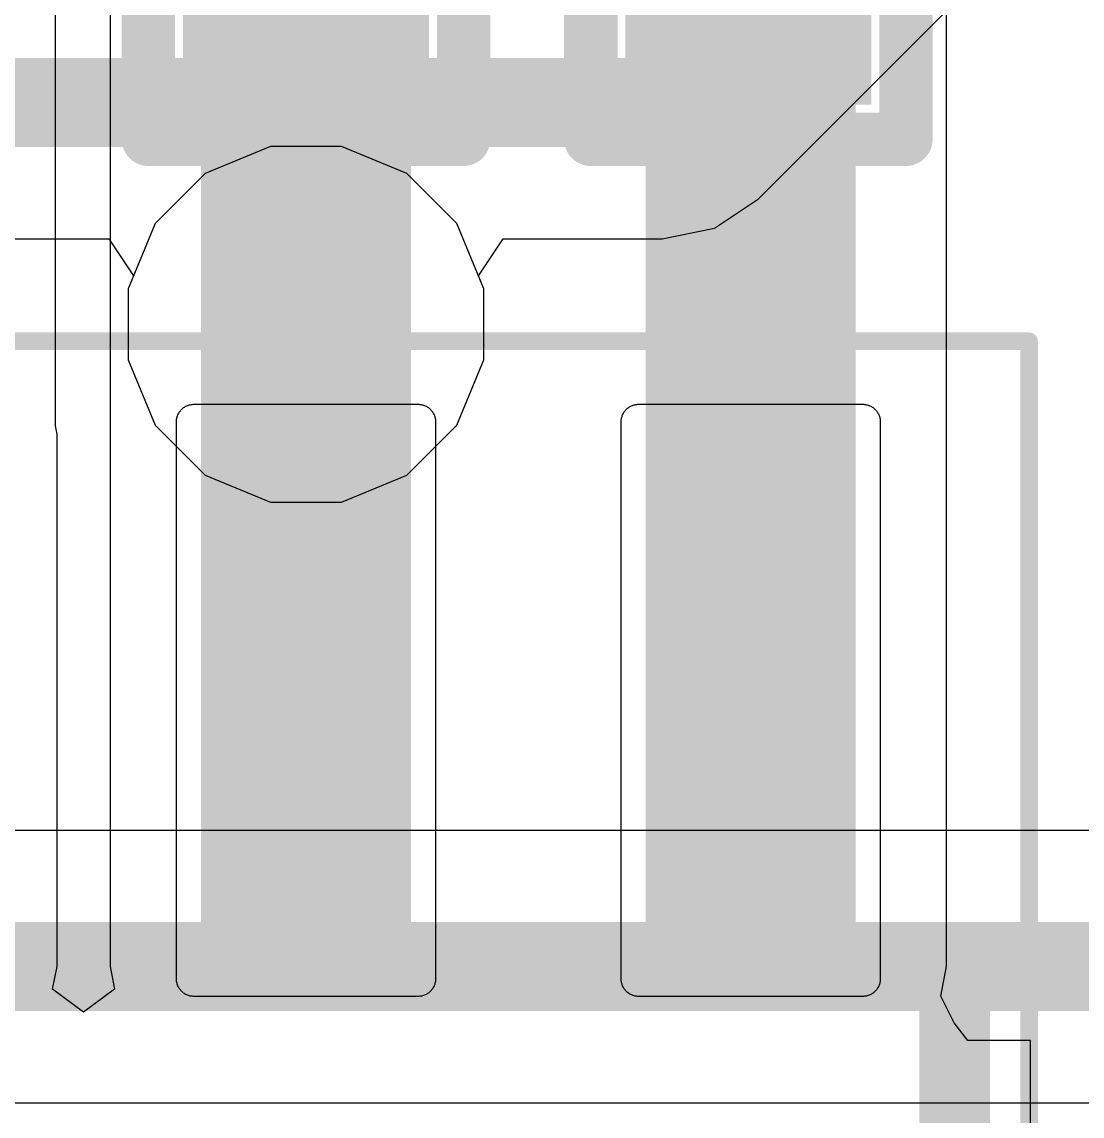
# Model space of a CAD drawing. Header units: inches. Extents: x -13 to 356, y -4 to 120.
# Drawn here: x 7.408 to 10.436, y 25.021 to 28.144 of the extents above; entities that cross this region are included whole.
import ezdxf

# ---------------------------------------------------------------- set-up
doc = ezdxf.new("R2010")
doc.units = ezdxf.units.IN
for name, color, linetype in [('Bottom Layer', 5, 'Continuous'), ('Drill Drawing', 1, 'Continuous'), ('GND', 16, 'Continuous'), ('Mechanical 13', 56, 'Continuous'), ('Mechanical 15', 56, 'Continuous'), ('POWER', 76, 'Continuous'), ('Top Layer', 1, 'Continuous'), ('Top Overlay', 2, 'Continuous'), ('Top Paste', 8, 'Continuous'), ('Top Solder', 216, 'Continuous'), ('Via Holes', 16, 'Continuous')]:
    doc.layers.add(name, color=color, linetype=linetype)

# ---------------------------------------------------------------- blocks, each defined once
blk = doc.blocks.new('IND_CLF7045T_3R3N_D_22')
at = {"layer": 'Mechanical 15'}
for points in [[(4.19999922, -3.70000022, 0.0499999, 0.0499999, 0), (4.19999922, 3.70000022, 0.0499999, 0.0499999, 0)], [(-4.19999922, -3.70000022, 0.0499999, 0.0499999, 0), (4.19999922, -3.70000022, 0.0499999, 0.0499999, 0)]]:
    blk.add_lwpolyline(points, format="xyseb", dxfattribs=at)
blk.add_lwpolyline([(4.18749988, -3.70000022, 0.02499868, 0.02499868, 1), (4.21249856, -3.70000022, 0.02499868, 0.02499868, 1)], format="xyseb", close=True, dxfattribs=at)
blk.add_lwpolyline([(4.18749988, -3.70000022, 0.02499868, 0.02499868, 1), (4.21249856, -3.70000022, 0.02499868, 0.02499868, 1)], format="xyseb", close=True, dxfattribs=at)
blk = doc.blocks.new('C_0402_L_27')
at = {"layer": 'Top Layer'}
for points in [[(-0.6499986999999999, 0.2499995), (-0.2499995, 0.2499995), (-0.2499995, -0.2499995), (-0.6499986999999999, -0.2499995)], [(0.24991822, 0.24991822), (0.64991742, 0.24991822), (0.64991742, -0.25008078), (0.24991822, -0.25008078)]]:
    blk.add_hatch(color=1, dxfattribs=at).paths.add_polyline_path(points)
at = {"layer": 'Top Paste'}
for points in [[(-0.6499986999999999, 0.2499995), (-0.2499995, 0.2499995), (-0.2499995, -0.2499995), (-0.6499986999999999, -0.2499995)], [(0.24991822, 0.24991822), (0.64991742, 0.24991822), (0.64991742, -0.25008078), (0.24991822, -0.25008078)]]:
    blk.add_hatch(color=8, dxfattribs=at).paths.add_polyline_path(points)
at = {"layer": 'Top Solder'}
for points in [[(-0.7515987, 0.3515995), (-0.1483995, 0.3515995), (-0.1483995, -0.3515995), (-0.7515987, -0.3515995)], [(0.14831822, 0.35151822), (0.75151742, 0.35151822), (0.75151742, -0.35168078), (0.14831822, -0.35168078)]]:
    blk.add_hatch(color=216, dxfattribs=at).paths.add_polyline_path(points)
at = {"layer": 'Mechanical 15'}
for points in [[(0, 0.1999996, 0.0254, 0.0254, 0), (0, -0.1999996, 0.0254, 0.0254, 0)], [(-0.1999996, 0, 0.0254, 0.0254, 0), (0.1999996, 0, 0.0254, 0.0254, 0)]]:
    blk.add_lwpolyline(points, format="xyseb", dxfattribs=at)
for points in [[(-0.00635, 0.1999996, 0.0127, 0.0127, 1), (0.00635, 0.1999996, 0.0127, 0.0127, 1)], [(0.127, 0, 0.0254, 0.0254, 1), (-0.127, 0, 0.0254, 0.0254, 1)], [(-0.2063496, 0, 0.0127, 0.0127, 1), (-0.1936496, 0, 0.0127, 0.0127, 1)], [(-0.13335, 0, 0.0127, 0.0127, 1), (-0.12065, 0, 0.0127, 0.0127, 1)], [(0.12065, 0, 0.0127, 0.0127, 1), (0.13335, 0, 0.0127, 0.0127, 1)], [(0.1936496, 0, 0.0127, 0.0127, 1), (0.2063496, 0, 0.0127, 0.0127, 1)], [(-0.00635, -0.1999996, 0.0127, 0.0127, 1), (0.00635, -0.1999996, 0.0127, 0.0127, 1)]]:
    blk.add_lwpolyline(points, format="xyseb", close=True, dxfattribs=at)
at = {"layer": 'Top Overlay'}
for points in [[(-0.84991956, 0.44991782, 0.1524, 0.1524, 0), (-0.254, 0.44991782, 0.1524, 0.1524, 0)], [(-0.84991956, 0.44991782, 0.1524, 0.1524, 0), (-0.84991956, -0.44991782, 0.1524, 0.1524, 0)], [(0.254, 0.44991782, 0.1524, 0.1524, 0), (0.84991956, 0.44991782, 0.1524, 0.1524, 0)], [(0.84991956, 0.44991782, 0.1524, 0.1524, 0), (0.84991956, -0.45008038, 0.1524, 0.1524, 0)], [(0, 0.1524, 0.1524, 0.1524, 0), (0, -0.1524, 0.1524, 0.1524, 0)], [(-0.84991956, -0.44991782, 0.1524, 0.1524, 0), (-0.254, -0.44991782, 0.1524, 0.1524, 0)], [(-0.84991956, -0.44991782, 0.1524, 0.1524, 0), (-0.8497569999999999, -0.45008038, 0.1524, 0.1524, 0)], [(0.254, -0.44991782, 0.1524, 0.1524, 0), (0.84991956, -0.44991782, 0.1524, 0.1524, 0)]]:
    blk.add_lwpolyline(points, format="xyseb", dxfattribs=at)
for points in [[(-0.8880195599999998, 0.44991782, 0.0762, 0.0762, 1), (-0.81181956, 0.44991782, 0.0762, 0.0762, 1)], [(-0.8880195599999998, 0.44991782, 0.0762, 0.0762, 1), (-0.81181956, 0.44991782, 0.0762, 0.0762, 1)], [(-0.2921, 0.44991782, 0.0762, 0.0762, 1), (-0.2159, 0.44991782, 0.0762, 0.0762, 1)], [(0.2159, 0.44991782, 0.0762, 0.0762, 1), (0.2921, 0.44991782, 0.0762, 0.0762, 1)], [(0.81181956, 0.44991782, 0.0762, 0.0762, 1), (0.8880195599999998, 0.44991782, 0.0762, 0.0762, 1)], [(0.81181956, 0.44991782, 0.0762, 0.0762, 1), (0.8880195599999998, 0.44991782, 0.0762, 0.0762, 1)], [(-0.0381, 0.1524, 0.0762, 0.0762, 1), (0.0381, 0.1524, 0.0762, 0.0762, 1)], [(-0.0381, -0.1524, 0.0762, 0.0762, 1), (0.0381, -0.1524, 0.0762, 0.0762, 1)], [(-0.8880195599999998, -0.44991782, 0.0762, 0.0762, 1), (-0.81181956, -0.44991782, 0.0762, 0.0762, 1)], [(-0.8880195599999998, -0.44991782, 0.0762, 0.0762, 1), (-0.81181956, -0.44991782, 0.0762, 0.0762, 1)], [(-0.8880195599999998, -0.44991782, 0.0762, 0.0762, 1), (-0.81181956, -0.44991782, 0.0762, 0.0762, 1)], [(-0.8878569999999999, -0.45008038, 0.0762, 0.0762, 1), (-0.8116569999999999, -0.45008038, 0.0762, 0.0762, 1)], [(-0.2921, -0.44991782, 0.0762, 0.0762, 1), (-0.2159, -0.44991782, 0.0762, 0.0762, 1)], [(0.2159, -0.44991782, 0.0762, 0.0762, 1), (0.2921, -0.44991782, 0.0762, 0.0762, 1)], [(0.81181956, -0.44991782, 0.0762, 0.0762, 1), (0.8880195599999998, -0.44991782, 0.0762, 0.0762, 1)], [(0.81181956, -0.45008038, 0.0762, 0.0762, 1), (0.8880195599999998, -0.45008038, 0.0762, 0.0762, 1)]]:
    blk.add_lwpolyline(points, format="xyseb", close=True, dxfattribs=at)
blk = doc.blocks.new('VREG_LM5017MR_NOPB_28')
at = {"layer": 'Top Layer'}
h = blk.add_hatch(color=1, dxfattribs=at)
edge = h.paths.add_edge_path()
edge.add_arc((-3.45999816, 2.18999816), 0.01500124, 90, 180)
edge.add_line((-3.4749994, 2.18999816), (-3.4749994, 1.62000184))
edge.add_arc((-3.45999816, 1.62000184), 0.01500124, 180, 270)
edge.add_line((-3.45999816, 1.6050006), (-1.9400012, 1.6050006))
edge.add_arc((-1.9400012, 1.62000184), 0.01500124, 270, 360)
edge.add_line((-1.92499996, 1.62000184), (-1.92499996, 2.18999816))
edge.add_arc((-1.9400012, 2.18999816), 0.01500124, 0, 90)
edge.add_line((-1.9400012, 2.2049994), (-3.45999816, 2.2049994))
h = blk.add_hatch(color=1, dxfattribs=at)
edge = h.paths.add_edge_path()
edge.add_arc((-3.45999816, 0.9199981599999999), 0.01500124, 90, 180)
edge.add_line((-3.4749994, 0.9199981599999999), (-3.4749994, 0.3500018399999999))
edge.add_arc((-3.45999816, 0.35000184), 0.01500124, 180, 270)
edge.add_line((-3.45999816, 0.3350005999999999), (-1.9400012, 0.3350005999999999))
edge.add_arc((-1.9400012, 0.35000184), 0.01500124, 270, 360)
edge.add_line((-1.92499996, 0.35000184), (-1.92499996, 0.91999816))
edge.add_arc((-1.9400012, 0.9199981599999999), 0.01500124, 0, 90)
edge.add_line((-1.9400012, 0.9349993999999999), (-3.45999816, 0.9349993999999999))
at = {"layer": 'Top Paste'}
h = blk.add_hatch(color=8, dxfattribs=at)
edge = h.paths.add_edge_path()
edge.add_arc((-3.45999816, 2.18999816), 0.01500124, 90, 180)
edge.add_line((-3.4749994, 2.18999816), (-3.4749994, 1.62000184))
edge.add_arc((-3.45999816, 1.62000184), 0.01500124, 180, 270)
edge.add_line((-3.45999816, 1.6050006), (-1.9400012, 1.6050006))
edge.add_arc((-1.9400012, 1.62000184), 0.01500124, 270, 360)
edge.add_line((-1.92499996, 1.62000184), (-1.92499996, 2.18999816))
edge.add_arc((-1.9400012, 2.18999816), 0.01500124, 0, 90)
edge.add_line((-1.9400012, 2.2049994), (-3.45999816, 2.2049994))
h = blk.add_hatch(color=8, dxfattribs=at)
edge = h.paths.add_edge_path()
edge.add_arc((-3.45999816, 0.9199981599999999), 0.01500124, 90, 180)
edge.add_line((-3.4749994, 0.9199981599999999), (-3.4749994, 0.3500018399999999))
edge.add_arc((-3.45999816, 0.35000184), 0.01500124, 180, 270)
edge.add_line((-3.45999816, 0.3350005999999999), (-1.9400012, 0.3350005999999999))
edge.add_arc((-1.9400012, 0.35000184), 0.01500124, 270, 360)
edge.add_line((-1.92499996, 0.35000184), (-1.92499996, 0.91999816))
edge.add_arc((-1.9400012, 0.9199981599999999), 0.01500124, 0, 90)
edge.add_line((-1.9400012, 0.9349993999999999), (-3.45999816, 0.9349993999999999))
at = {"layer": 'Mechanical 13'}
for points in [[(-1.95000118, -2.45000018, 0.127, 0.127, 0), (-1.95000118, 2.45000018, 0.127, 0.127, 0)], [(1.95000118, 2.45000018, 0.127, 0.127, 0), (-1.95000118, 2.45000018, 0.127, 0.127, 0)]]:
    blk.add_lwpolyline(points, format="xyseb", dxfattribs=at)
for points in [[(-1.98175118, 2.45000018, 0.0635, 0.0635, 1), (-1.91825118, 2.45000018, 0.0635, 0.0635, 1)], [(-1.98175118, 2.45000018, 0.0635, 0.0635, 1), (-1.91825118, 2.45000018, 0.0635, 0.0635, 1)], [(-3.76982736, 1.90757556, 0.1999996, 0.1999996, 1), (-3.96982696, 1.90757556, 0.1999996, 0.1999996, 1)], [(-4.01982686, 1.90757556, 0.0999998, 0.0999998, 1), (-3.91982706, 1.90757556, 0.0999998, 0.0999998, 1)], [(-3.819827259999999, 1.90757556, 0.0999998, 0.0999998, 1), (-3.719827459999999, 1.90757556, 0.0999998, 0.0999998, 1)]]:
    blk.add_lwpolyline(points, format="xyseb", close=True, dxfattribs=at)
at = {"layer": 'Mechanical 15'}
for points in [[(3.7249989, 2.69999968, 0.0499999, 0.0499999, 0), (-3.7249989, 2.69999968, 0.0499999, 0.0499999, 0)], [(-3.7249989, -2.69999968, 0.0499999, 0.0499999, 0), (-3.7249989, 2.69999968, 0.0499999, 0.0499999, 0)]]:
    blk.add_lwpolyline(points, format="xyseb", dxfattribs=at)
blk.add_lwpolyline([(-3.737498239999999, 2.69999968, 0.02499868, 0.02499868, 1), (-3.71249956, 2.69999968, 0.02499868, 0.02499868, 1)], format="xyseb", close=True, dxfattribs=at)
blk.add_lwpolyline([(-3.737498239999999, 2.69999968, 0.02499868, 0.02499868, 1), (-3.71249956, 2.69999968, 0.02499868, 0.02499868, 1)], format="xyseb", close=True, dxfattribs=at)
at = {"layer": 'Top Overlay'}
blk.add_lwpolyline([(1.95000118, 2.52499876, 0.127, 0.127, 0), (-1.95000118, 2.52499876, 0.127, 0.127, 0)], format="xyseb", dxfattribs=at)
for points in [[(-1.98175118, 2.52499876, 0.0635, 0.0635, 1), (-1.91825118, 2.52499876, 0.0635, 0.0635, 1)], [(-3.76982736, 1.90757556, 0.1999996, 0.1999996, 1), (-3.96982696, 1.90757556, 0.1999996, 0.1999996, 1)], [(-4.01982686, 1.90757556, 0.0999998, 0.0999998, 1), (-3.91982706, 1.90757556, 0.0999998, 0.0999998, 1)], [(-3.819827259999999, 1.90757556, 0.0999998, 0.0999998, 1), (-3.719827459999999, 1.90757556, 0.0999998, 0.0999998, 1)]]:
    blk.add_lwpolyline(points, format="xyseb", close=True, dxfattribs=at)
at = {"layer": 'Top Solder'}
for p, q in [((-3.53955096, 2.24769934), (-3.538301279999999, 2.25000058)), ((-3.538301279999999, 2.25000058), (-3.53693476, 2.2522307)), ((-3.53693476, 2.2522307), (-3.5354514, 2.2543897)), ((-3.5354514, 2.2543897), (-3.53385628, 2.25646488)), ((-3.53385628, 2.25646488), (-3.53215702, 2.25845624)), ((-3.53215702, 2.25845624), (-3.530356159999999, 2.26035616)), ((-3.530356159999999, 2.26035616), (-3.52845624, 2.26215702)), ((-3.52845624, 2.26215702), (-3.52646488, 2.26385628)), ((-3.52646488, 2.26385628), (-3.5243897, 2.2654514)), ((-3.5243897, 2.2654514), (-3.5222307, 2.26693476)), ((-3.5222307, 2.26693476), (-3.52000058, 2.26830128)), ((-3.52000058, 2.26830128), (-3.51769934, 2.26955096)), ((-3.51769934, 2.26955096), (-3.51533714, 2.27067618)), ((-3.51533714, 2.27067618), (-3.51291906, 2.27167948)), ((-3.51291906, 2.27167948), (-3.510450179999999, 2.27255324)), ((-3.510450179999999, 2.27255324), (-3.50794066, 2.27329746)), ((-3.50794066, 2.27329746), (-3.50539558, 2.27390706)), ((-3.50539558, 2.27390706), (-3.50282256, 2.27438458)), ((-3.50282256, 2.27438458), (-3.500226679999999, 2.27472494)), ((-3.500226679999999, 2.27472494), (-3.49761556, 2.27493068)), ((-3.49761556, 2.27493068), (-3.49499936, 2.27499926)), ((-3.49499936, 2.27499926), (-1.905, 2.27499926)), ((-1.905, 2.27499926), (-1.9023838, 2.27493068)), ((-1.9023838, 2.27493068), (-1.89977268, 2.27472494)), ((-1.89977268, 2.27472494), (-1.89717934, 2.27438458)), ((-1.89717934, 2.27438458), (-1.89460378, 2.27390706)), ((-1.89460378, 2.27390706), (-1.8920587, 2.27329746)), ((-1.8920587, 2.27329746), (-1.88954918, 2.27255324)), ((-1.88954918, 2.27255324), (-1.88708284, 2.27167948)), ((-1.88708284, 2.27167948), (-1.88466222, 2.27067618)), ((-1.88466222, 2.27067618), (-1.88230002, 2.26955096)), ((-1.88230002, 2.26955096), (-1.87999878, 2.26830128)), ((-1.87999878, 2.26830128), (-1.87776866, 2.26693476)), ((-1.87776866, 2.26693476), (-1.87560966, 2.2654514)), ((-1.87560966, 2.2654514), (-1.87353448, 2.26385628)), ((-1.87353448, 2.26385628), (-1.87154312, 2.26215702)), ((-1.87154312, 2.26215702), (-1.86964574, 2.26035616)), ((-1.86964574, 2.26035616), (-1.86784234, 2.25845624)), ((-1.86784234, 2.25845624), (-1.86614308, 2.25646488)), ((-1.86614308, 2.25646488), (-1.86454796, 2.2543897)), ((-1.86454796, 2.2543897), (-1.86306714, 2.2522307)), ((-1.86306714, 2.2522307), (-1.86169808, 2.25000058)), ((-1.86169808, 2.25000058), (-1.86045094, 2.24769934)), ((-3.54499926, 2.22499936), (-3.54493068, 2.22761556)), ((-3.54499926, 1.58500064), (-3.54499926, 2.22499936)), ((-3.54493068, 2.22761556), (-3.54472494, 2.23022668)), ((-3.54472494, 2.23022668), (-3.54438458, 2.23282256)), ((-3.54438458, 2.23282256), (-3.54390706, 2.23539558)), ((-3.54390706, 2.23539558), (-3.54329746, 2.23794066)), ((-3.54329746, 2.23794066), (-3.54255324, 2.24045018)), ((-3.54255324, 2.24045018), (-3.54167948, 2.24291906)), ((-3.54167948, 2.24291906), (-3.54067618, 2.24533714)), ((-3.54067618, 2.24533714), (-3.53955096, 2.24769934)), ((-1.86045094, 2.24769934), (-1.85932318, 2.24533714)), ((-1.85932318, 2.24533714), (-1.85831988, 2.24291906)), ((-1.85831988, 2.24291906), (-1.85744612, 2.24045018)), ((-1.85744612, 2.24045018), (-1.85670444, 2.23794066)), ((-1.85670444, 2.23794066), (-1.8560923, 2.23539558)), ((-1.8560923, 2.23539558), (-1.85561478, 2.23282256)), ((-1.85561478, 2.23282256), (-1.85527442, 2.23022668)), ((-1.85527442, 2.23022668), (-1.85506868, 2.22761556)), ((-1.85506868, 2.22761556), (-1.8550001, 2.22499936)), ((-1.8550001, 2.22499936), (-1.8550001, 1.58500064)), ((-3.54493068, 1.58238444), (-3.54499926, 1.58500064)), ((-3.54472494, 1.57977332), (-3.54493068, 1.58238444)), ((-3.54438458, 1.57717744), (-3.54472494, 1.57977332)), ((-3.54390706, 1.57460442), (-3.54438458, 1.57717744)), ((-3.54329746, 1.57205934), (-3.54390706, 1.57460442)), ((-3.54255324, 1.56954982), (-3.54329746, 1.57205934)), ((-3.54167948, 1.56708094), (-3.54255324, 1.56954982)), ((-3.54067618, 1.56466286), (-3.54167948, 1.56708094)), ((-3.53955096, 1.56230066), (-3.54067618, 1.56466286)), ((-3.538301279999999, 1.55999942), (-3.53955096, 1.56230066)), ((-1.86045094, 1.56230066), (-1.86169808, 1.55999942)), ((-1.85932318, 1.56466286), (-1.86045094, 1.56230066)), ((-1.85831988, 1.56708094), (-1.85932318, 1.56466286)), ((-1.85744612, 1.56954982), (-1.85831988, 1.56708094)), ((-1.85670444, 1.57205934), (-1.85744612, 1.56954982)), ((-1.8560923, 1.57460442), (-1.85670444, 1.57205934)), ((-1.85561478, 1.57717744), (-1.8560923, 1.57460442)), ((-1.85527442, 1.57977332), (-1.85561478, 1.57717744)), ((-1.85506868, 1.58238444), (-1.85527442, 1.57977332)), ((-1.8550001, 1.58500064), (-1.85506868, 1.58238444)), ((-3.53693476, 1.5577693), (-3.538301279999999, 1.55999942)), ((-3.5354514, 1.5556103), (-3.53693476, 1.5577693)), ((-3.53385628, 1.55353512), (-3.5354514, 1.5556103)), ((-3.53215702, 1.55154376), (-3.53385628, 1.55353512)), ((-3.530356159999999, 1.54964384), (-3.53215702, 1.55154376)), ((-3.52845624, 1.54784298), (-3.530356159999999, 1.54964384)), ((-3.52646488, 1.54614372), (-3.52845624, 1.54784298)), ((-3.5243897, 1.5445486), (-3.52646488, 1.54614372)), ((-3.5222307, 1.54306524), (-3.5243897, 1.5445486)), ((-3.52000058, 1.54169872), (-3.5222307, 1.54306524)), ((-3.51769934, 1.54044904), (-3.52000058, 1.54169872)), ((-3.51533714, 1.53932382), (-3.51769934, 1.54044904)), ((-3.51291906, 1.53832052), (-3.51533714, 1.53932382)), ((-3.510450179999999, 1.53744676), (-3.51291906, 1.53832052)), ((-3.50794066, 1.53670254), (-3.510450179999999, 1.53744676)), ((-3.50539558, 1.53609294), (-3.50794066, 1.53670254)), ((-3.50282256, 1.53561542), (-3.50539558, 1.53609294)), ((-3.500226679999999, 1.53527506), (-3.50282256, 1.53561542)), ((-3.49761556, 1.53506932), (-3.500226679999999, 1.53527506)), ((-3.49499936, 1.53500074), (-3.49761556, 1.53506932)), ((-1.905, 1.53500074), (-3.49499936, 1.53500074)), ((-1.9023838, 1.53506932), (-1.905, 1.53500074)), ((-1.89977268, 1.53527506), (-1.9023838, 1.53506932)), ((-1.89717934, 1.53561542), (-1.89977268, 1.53527506)), ((-1.89460378, 1.53609294), (-1.89717934, 1.53561542)), ((-1.8920587, 1.53670254), (-1.89460378, 1.53609294)), ((-1.88954918, 1.53744676), (-1.8920587, 1.53670254)), ((-1.88708284, 1.53832052), (-1.88954918, 1.53744676)), ((-1.88466222, 1.53932382), (-1.88708284, 1.53832052)), ((-1.88230002, 1.54044904), (-1.88466222, 1.53932382)), ((-1.87999878, 1.54169872), (-1.88230002, 1.54044904)), ((-1.87776866, 1.54306524), (-1.87999878, 1.54169872)), ((-1.87560966, 1.5445486), (-1.87776866, 1.54306524)), ((-1.87353448, 1.54614372), (-1.87560966, 1.5445486)), ((-1.87154312, 1.54784298), (-1.87353448, 1.54614372)), ((-1.86964574, 1.54964384), (-1.87154312, 1.54784298)), ((-1.86784234, 1.55154376), (-1.86964574, 1.54964384)), ((-1.86614308, 1.55353512), (-1.86784234, 1.55154376)), ((-1.86454796, 1.5556103), (-1.86614308, 1.55353512)), ((-1.86306714, 1.5577693), (-1.86454796, 1.5556103)), ((-1.86169808, 1.55999942), (-1.86306714, 1.5577693)), ((-3.52000058, 0.9983012800000001), (-3.51769934, 0.99955096)), ((-3.51769934, 0.99955096), (-3.51533714, 1.00067618)), ((-3.51533714, 1.00067618), (-3.51291906, 1.00167948)), ((-3.51291906, 1.00167948), (-3.510450179999999, 1.00255324)), ((-3.510450179999999, 1.00255324), (-3.50794066, 1.00329746)), ((-3.50794066, 1.00329746), (-3.50539558, 1.00390706)), ((-3.50539558, 1.00390706), (-3.50282256, 1.00438458)), ((-3.50282256, 1.00438458), (-3.500226679999999, 1.00472494)), ((-3.500226679999999, 1.00472494), (-3.49761556, 1.00493068)), ((-3.49761556, 1.00493068), (-3.49499936, 1.00499926)), ((-3.49499936, 1.00499926), (-1.905, 1.00499926)), ((-1.905, 1.00499926), (-1.9023838, 1.00493068)), ((-1.9023838, 1.00493068), (-1.89977268, 1.00472494)), ((-1.89977268, 1.00472494), (-1.89717934, 1.00438458)), ((-1.89717934, 1.00438458), (-1.89460378, 1.00390706)), ((-1.89460378, 1.00390706), (-1.8920587, 1.00329746)), ((-1.8920587, 1.00329746), (-1.88954918, 1.00255324)), ((-1.88954918, 1.00255324), (-1.88708284, 1.00167948)), ((-1.88708284, 1.00167948), (-1.88466222, 1.00067618)), ((-1.88466222, 1.00067618), (-1.88230002, 0.99955096)), ((-1.88230002, 0.99955096), (-1.87999878, 0.9983012800000001)), ((-3.54329746, 0.9679406599999999), (-3.54255324, 0.97045018)), ((-3.54255324, 0.97045018), (-3.54167948, 0.97291906)), ((-3.54167948, 0.97291906), (-3.54067618, 0.9753371399999999)), ((-3.54067618, 0.9753371399999999), (-3.53955096, 0.97769934)), ((-3.53955096, 0.97769934), (-3.538301279999999, 0.9800005799999999)), ((-3.538301279999999, 0.9800005799999999), (-3.53693476, 0.9822306999999999)), ((-3.53693476, 0.9822306999999999), (-3.5354514, 0.9843896999999999)), ((-3.5354514, 0.9843896999999999), (-3.53385628, 0.98646488)), ((-3.53385628, 0.98646488), (-3.53215702, 0.98845624)), ((-3.53215702, 0.98845624), (-3.530356159999999, 0.9903561599999999)), ((-3.530356159999999, 0.9903561599999999), (-3.52845624, 0.99215702)), ((-3.52845624, 0.99215702), (-3.52646488, 0.99385628)), ((-3.52646488, 0.99385628), (-3.5243897, 0.9954513999999999)), ((-3.5243897, 0.9954513999999999), (-3.5222307, 0.9969347599999998)), ((-3.5222307, 0.9969347599999998), (-3.52000058, 0.9983012800000001)), ((-1.87999878, 0.9983012800000001), (-1.87776866, 0.9969347599999998)), ((-1.87776866, 0.9969347599999998), (-1.87560966, 0.9954513999999999)), ((-1.87560966, 0.9954513999999999), (-1.87353448, 0.99385628)), ((-1.87353448, 0.99385628), (-1.87154312, 0.99215702)), ((-1.87154312, 0.99215702), (-1.86964574, 0.9903561599999999)), ((-1.86964574, 0.9903561599999999), (-1.86784234, 0.98845624)), ((-1.86784234, 0.98845624), (-1.86614308, 0.98646488)), ((-1.86614308, 0.98646488), (-1.86454796, 0.9843896999999999)), ((-1.86454796, 0.9843896999999999), (-1.86306714, 0.9822306999999999)), ((-1.86306714, 0.9822306999999999), (-1.86169808, 0.9800005799999999)), ((-1.86169808, 0.9800005799999999), (-1.86045094, 0.97769934)), ((-1.86045094, 0.97769934), (-1.85932318, 0.9753371399999999)), ((-1.85932318, 0.9753371399999999), (-1.85831988, 0.97291906)), ((-1.85831988, 0.97291906), (-1.85744612, 0.97045018)), ((-1.85744612, 0.97045018), (-1.85670444, 0.9679406599999999)), ((-3.54499926, 0.9549993599999999), (-3.54493068, 0.95761556)), ((-3.54499926, 0.31500064), (-3.54499926, 0.9549993599999999)), ((-3.54493068, 0.95761556), (-3.54472494, 0.96022668)), ((-3.54472494, 0.96022668), (-3.54438458, 0.96282256)), ((-3.54438458, 0.96282256), (-3.54390706, 0.9653955799999999)), ((-3.54390706, 0.9653955799999999), (-3.54329746, 0.9679406599999999)), ((-1.85670444, 0.9679406599999999), (-1.8560923, 0.9653955799999999)), ((-1.8560923, 0.9653955799999999), (-1.85561478, 0.96282256)), ((-1.85561478, 0.96282256), (-1.85527442, 0.96022668)), ((-1.85527442, 0.96022668), (-1.85506868, 0.95761556)), ((-1.85506868, 0.95761556), (-1.8550001, 0.9549993599999999)), ((-1.8550001, 0.9549993599999999), (-1.8550001, 0.31500064)), ((-3.54493068, 0.31238444), (-3.54499926, 0.31500064)), ((-3.54472494, 0.30977332), (-3.54493068, 0.31238444)), ((-1.85506868, 0.31238444), (-1.85527442, 0.30977332)), ((-1.8550001, 0.31500064), (-1.85506868, 0.31238444)), ((-3.54438458, 0.30717744), (-3.54472494, 0.30977332)), ((-3.54390706, 0.30460442), (-3.54438458, 0.30717744)), ((-3.54329746, 0.30205934), (-3.54390706, 0.30460442)), ((-3.54255324, 0.29954982), (-3.54329746, 0.30205934)), ((-3.54167948, 0.29708094), (-3.54255324, 0.29954982)), ((-3.54067618, 0.29466286), (-3.54167948, 0.29708094)), ((-3.53955096, 0.29230066), (-3.54067618, 0.29466286)), ((-3.538301279999999, 0.28999942), (-3.53955096, 0.29230066)), ((-3.53693476, 0.2877693), (-3.538301279999999, 0.28999942)), ((-3.5354514, 0.2856103), (-3.53693476, 0.2877693)), ((-3.53385628, 0.28353512), (-3.5354514, 0.2856103)), ((-3.53215702, 0.28154376), (-3.53385628, 0.28353512)), ((-3.530356159999999, 0.27964384), (-3.53215702, 0.28154376)), ((-1.86784234, 0.28154376), (-1.86964574, 0.27964384)), ((-1.86614308, 0.28353512), (-1.86784234, 0.28154376)), ((-1.86454796, 0.2856103), (-1.86614308, 0.28353512)), ((-1.86306714, 0.2877693), (-1.86454796, 0.2856103)), ((-1.86169808, 0.28999942), (-1.86306714, 0.2877693)), ((-1.86045094, 0.29230066), (-1.86169808, 0.28999942)), ((-1.85932318, 0.29466286), (-1.86045094, 0.29230066)), ((-1.85831988, 0.29708094), (-1.85932318, 0.29466286)), ((-1.85744612, 0.29954982), (-1.85831988, 0.29708094)), ((-1.85670444, 0.30205934), (-1.85744612, 0.29954982)), ((-1.8560923, 0.30460442), (-1.85670444, 0.30205934)), ((-1.85561478, 0.30717744), (-1.8560923, 0.30460442)), ((-1.85527442, 0.30977332), (-1.85561478, 0.30717744)), ((-3.52845624, 0.27784298), (-3.530356159999999, 0.27964384)), ((-3.52646488, 0.27614372), (-3.52845624, 0.27784298)), ((-3.5243897, 0.2745486), (-3.52646488, 0.27614372)), ((-3.5222307, 0.27306524), (-3.5243897, 0.2745486)), ((-3.52000058, 0.2716987199999999), (-3.5222307, 0.27306524)), ((-3.51769934, 0.27044904), (-3.52000058, 0.2716987199999999)), ((-3.51533714, 0.26932382), (-3.51769934, 0.27044904)), ((-3.51291906, 0.26832052), (-3.51533714, 0.26932382)), ((-3.510450179999999, 0.26744676), (-3.51291906, 0.26832052)), ((-3.50794066, 0.26670254), (-3.510450179999999, 0.26744676)), ((-3.50539558, 0.26609294), (-3.50794066, 0.26670254)), ((-3.50282256, 0.26561542), (-3.50539558, 0.26609294)), ((-3.500226679999999, 0.26527506), (-3.50282256, 0.26561542)), ((-3.49761556, 0.26506932), (-3.500226679999999, 0.26527506)), ((-3.49499936, 0.26500074), (-3.49761556, 0.26506932)), ((-1.905, 0.26500074), (-3.49499936, 0.26500074)), ((-1.9023838, 0.26506932), (-1.905, 0.26500074)), ((-1.89977268, 0.26527506), (-1.9023838, 0.26506932)), ((-1.89717934, 0.26561542), (-1.89977268, 0.26527506)), ((-1.89460378, 0.26609294), (-1.89717934, 0.26561542)), ((-1.8920587, 0.26670254), (-1.89460378, 0.26609294)), ((-1.88954918, 0.26744676), (-1.8920587, 0.26670254)), ((-1.88708284, 0.26832052), (-1.88954918, 0.26744676)), ((-1.88466222, 0.26932382), (-1.88708284, 0.26832052)), ((-1.88230002, 0.27044904), (-1.88466222, 0.26932382)), ((-1.87999878, 0.2716987199999999), (-1.88230002, 0.27044904)), ((-1.87776866, 0.27306524), (-1.87999878, 0.2716987199999999)), ((-1.87560966, 0.2745486), (-1.87776866, 0.27306524)), ((-1.87353448, 0.27614372), (-1.87560966, 0.2745486)), ((-1.87154312, 0.27784298), (-1.87353448, 0.27614372)), ((-1.86964574, 0.27964384), (-1.87154312, 0.27784298))]:
    blk.add_line(p, q, dxfattribs=at)
blk = doc.blocks.new('C_0402_L_41')
at = {"layer": 'Top Layer'}
for points in [[(-0.6499986999999999, 0.2499995), (-0.2499995, 0.2499995), (-0.2499995, -0.2499995), (-0.6499986999999999, -0.2499995)], [(0.24991822, 0.24991822), (0.64991742, 0.24991822), (0.64991742, -0.25008078), (0.24991822, -0.25008078)]]:
    blk.add_hatch(color=1, dxfattribs=at).paths.add_polyline_path(points)
at = {"layer": 'Top Paste'}
for points in [[(-0.6499986999999999, 0.2499995), (-0.2499995, 0.2499995), (-0.2499995, -0.2499995), (-0.6499986999999999, -0.2499995)], [(0.24991822, 0.24991822), (0.64991742, 0.24991822), (0.64991742, -0.25008078), (0.24991822, -0.25008078)]]:
    blk.add_hatch(color=8, dxfattribs=at).paths.add_polyline_path(points)
at = {"layer": 'Top Solder'}
for points in [[(-0.7515987, 0.3515995), (-0.1483995, 0.3515995), (-0.1483995, -0.3515995), (-0.7515987, -0.3515995)], [(0.14831822, 0.35151822), (0.75151742, 0.35151822), (0.75151742, -0.35168078), (0.14831822, -0.35168078)]]:
    blk.add_hatch(color=216, dxfattribs=at).paths.add_polyline_path(points)
at = {"layer": 'Mechanical 15'}
for points in [[(0, -0.1999996, 0.0254, 0.0254, 0), (0, 0.1999996, 0.0254, 0.0254, 0)], [(0.1999996, 0, 0.0254, 0.0254, 0), (-0.1999996, 0, 0.0254, 0.0254, 0)]]:
    blk.add_lwpolyline(points, format="xyseb", dxfattribs=at)
for points in [[(-0.00635, 0.1999996, 0.0127, 0.0127, 1), (0.00635, 0.1999996, 0.0127, 0.0127, 1)], [(0.127, 0, 0.0254, 0.0254, 1), (-0.127, 0, 0.0254, 0.0254, 1)], [(-0.2063496, 0, 0.0127, 0.0127, 1), (-0.1936496, 0, 0.0127, 0.0127, 1)], [(-0.13335, 0, 0.0127, 0.0127, 1), (-0.12065, 0, 0.0127, 0.0127, 1)], [(0.12065, 0, 0.0127, 0.0127, 1), (0.13335, 0, 0.0127, 0.0127, 1)], [(0.1936496, 0, 0.0127, 0.0127, 1), (0.2063496, 0, 0.0127, 0.0127, 1)], [(-0.00635, -0.1999996, 0.0127, 0.0127, 1), (0.00635, -0.1999996, 0.0127, 0.0127, 1)]]:
    blk.add_lwpolyline(points, format="xyseb", close=True, dxfattribs=at)
at = {"layer": 'Top Overlay'}
for points in [[(-0.254, 0.44991782, 0.1524, 0.1524, 0), (-0.84991956, 0.44991782, 0.1524, 0.1524, 0)], [(-0.84991956, -0.44991782, 0.1524, 0.1524, 0), (-0.84991956, 0.44991782, 0.1524, 0.1524, 0)], [(0.84991956, 0.44991782, 0.1524, 0.1524, 0), (0.254, 0.44991782, 0.1524, 0.1524, 0)], [(0.84991956, -0.45008038, 0.1524, 0.1524, 0), (0.84991956, 0.44991782, 0.1524, 0.1524, 0)], [(0, -0.1524, 0.1524, 0.1524, 0), (0, 0.1524, 0.1524, 0.1524, 0)], [(-0.254, -0.44991782, 0.1524, 0.1524, 0), (-0.84991956, -0.44991782, 0.1524, 0.1524, 0)], [(-0.8497569999999999, -0.45008038, 0.1524, 0.1524, 0), (-0.84991956, -0.44991782, 0.1524, 0.1524, 0)], [(0.84991956, -0.44991782, 0.1524, 0.1524, 0), (0.254, -0.44991782, 0.1524, 0.1524, 0)]]:
    blk.add_lwpolyline(points, format="xyseb", dxfattribs=at)
for points in [[(-0.8880195599999998, 0.44991782, 0.0762, 0.0762, 1), (-0.81181956, 0.44991782, 0.0762, 0.0762, 1)], [(-0.8880195599999998, 0.44991782, 0.0762, 0.0762, 1), (-0.81181956, 0.44991782, 0.0762, 0.0762, 1)], [(-0.2921, 0.44991782, 0.0762, 0.0762, 1), (-0.2159, 0.44991782, 0.0762, 0.0762, 1)], [(0.2159, 0.44991782, 0.0762, 0.0762, 1), (0.2921, 0.44991782, 0.0762, 0.0762, 1)], [(0.81181956, 0.44991782, 0.0762, 0.0762, 1), (0.8880195599999998, 0.44991782, 0.0762, 0.0762, 1)], [(0.81181956, 0.44991782, 0.0762, 0.0762, 1), (0.8880195599999998, 0.44991782, 0.0762, 0.0762, 1)], [(-0.0381, 0.1524, 0.0762, 0.0762, 1), (0.0381, 0.1524, 0.0762, 0.0762, 1)], [(-0.0381, -0.1524, 0.0762, 0.0762, 1), (0.0381, -0.1524, 0.0762, 0.0762, 1)], [(-0.8880195599999998, -0.44991782, 0.0762, 0.0762, 1), (-0.81181956, -0.44991782, 0.0762, 0.0762, 1)], [(-0.8880195599999998, -0.44991782, 0.0762, 0.0762, 1), (-0.81181956, -0.44991782, 0.0762, 0.0762, 1)], [(-0.8880195599999998, -0.44991782, 0.0762, 0.0762, 1), (-0.81181956, -0.44991782, 0.0762, 0.0762, 1)], [(-0.8878569999999999, -0.45008038, 0.0762, 0.0762, 1), (-0.8116569999999999, -0.45008038, 0.0762, 0.0762, 1)], [(-0.2921, -0.44991782, 0.0762, 0.0762, 1), (-0.2159, -0.44991782, 0.0762, 0.0762, 1)], [(0.2159, -0.44991782, 0.0762, 0.0762, 1), (0.2921, -0.44991782, 0.0762, 0.0762, 1)], [(0.81181956, -0.44991782, 0.0762, 0.0762, 1), (0.8880195599999998, -0.44991782, 0.0762, 0.0762, 1)], [(0.81181956, -0.45008038, 0.0762, 0.0762, 1), (0.8880195599999998, -0.45008038, 0.0762, 0.0762, 1)]]:
    blk.add_lwpolyline(points, format="xyseb", close=True, dxfattribs=at)

msp = doc.modelspace()

# ---------------------------------------------------------------- hatches: boundary and pattern name
at = {"layer": 'Bottom Layer'}
h = msp.add_hatch(color=5, dxfattribs=at)
edge = h.paths.add_edge_path()
edge.add_arc((8.21937904, 27.2809208), 0.254, 0, 360)
at = {"layer": 'GND'}
h = msp.add_hatch(color=16, dxfattribs=at)
edge = h.paths.add_edge_path()
edge.add_arc((8.21937904, 27.2809208), 0.254, 0, 360)
at = {"layer": 'POWER'}
h = msp.add_hatch(color=76, dxfattribs=at)
edge = h.paths.add_edge_path()
edge.add_arc((8.21937904, 27.2809208), 0.254, 0, 360)
at = {"layer": 'Top Layer'}
for points in [[(7.91946092, 26.20760062), (8.519459719999999, 26.20760062), (8.519459719999999, 28.40907958), (7.91946092, 28.40907958)], [(9.18946092, 26.20760062), (9.78945972, 26.20760062), (9.78945972, 28.4089983), (9.18946092, 28.4089983)]]:
    msp.add_hatch(color=1, dxfattribs=at).paths.add_polyline_path(points)
h = msp.add_hatch(color=1, dxfattribs=at)
edge = h.paths.add_edge_path()
edge.add_arc((8.21937904, 27.2809208), 0.254, 0, 360)
at = {"layer": 'Via Holes'}
h = msp.add_hatch(color=7, dxfattribs=at)
edge = h.paths.add_edge_path()
edge.add_arc((8.21937904, 27.2809208), 0.127, 0, 360)

# ---------------------------------------------------------------- linework, layer by layer
at = {"layer": 'Bottom Layer'}
for p, q in [((9.51168024, 27.6391243), (10.20108958, 28.32853364)), ((9.38565306, 27.55491568), (9.51168024, 27.6391243)), ((9.23699448, 27.525345), (9.38565306, 27.55491568)), ((-0.3743325, 27.525345), (7.656469319999999, 27.525345)), ((7.656469319999999, 27.525345), (7.727027979999999, 27.41974704)), ((8.711730099999999, 27.41974704), (8.78228876, 27.525345)), ((8.78228876, 27.525345), (9.23699448, 27.525345)), ((7.727027979999999, 27.41974704), (7.71137904, 27.38196708)), ((8.727379039999999, 27.38196708), (8.711730099999999, 27.41974704)), ((7.71137904, 27.38196708), (7.71137904, 27.17987452)), ((8.727379039999999, 27.17987452), (8.727379039999999, 27.38196708)), ((7.71137904, 27.17987452), (7.788716959999999, 26.99316166)), ((8.65004112, 26.99316166), (8.727379039999999, 27.17987452)), ((7.788716959999999, 26.99316166), (7.931619899999999, 26.85025872)), ((8.50713818, 26.85025872), (8.65004112, 26.99316166)), ((7.931619899999999, 26.85025872), (8.11833276, 26.7729208)), ((8.320425319999998, 26.7729208), (8.50713818, 26.85025872)), ((8.11833276, 26.7729208), (8.320425319999998, 26.7729208)), ((11.57519656, 25.8360672), (3.16551818, 25.8360672)), ((3.16551818, 25.05913708), (11.4142901, 25.05913708))]:
    msp.add_line(p, q, dxfattribs=at)
for points in [[(9.23699448, 27.91381006, 0.254, 0.254, 0), (10.04018312, 28.7169987, 0.254, 0.254, 0)], [(-0.53523896, 27.91381006, 0.254, 0.254, 0), (9.23699448, 27.91381006, 0.254, 0.254, 0)], [(2.83556202, 25.44760214, 0.254, 0.254, 0), (11.57519656, 25.44760214, 0.254, 0.254, 0)]]:
    msp.add_lwpolyline(points, format="xyseb", dxfattribs=at)
msp.add_lwpolyline([(9.17349448, 27.91381006, 0.127, 0.127, 1), (9.30049448, 27.91381006, 0.127, 0.127, 1)], format="xyseb", close=True, dxfattribs=at)
msp.add_lwpolyline([(9.17349448, 27.91381006, 0.127, 0.127, 1), (9.30049448, 27.91381006, 0.127, 0.127, 1)], format="xyseb", close=True, dxfattribs=at)
at = {"layer": 'Drill Drawing'}
for points in [[(7.965379039999999, 27.4079208, 0.0508, 0.0508, 0), (7.965379039999999, 27.5349208, 0.0508, 0.0508, 0)], [(7.965379039999999, 27.5349208, 0.0508, 0.0508, 0), (8.092379039999999, 27.5349208, 0.0508, 0.0508, 0)], [(8.092379039999999, 27.5349208, 0.0508, 0.0508, 0), (8.21937904, 27.4079208, 0.0508, 0.0508, 0)], [(8.21937904, 27.4079208, 0.0508, 0.0508, 0), (8.346379039999999, 27.5349208, 0.0508, 0.0508, 0)], [(8.346379039999999, 27.5349208, 0.0508, 0.0508, 0), (8.47337904, 27.5349208, 0.0508, 0.0508, 0)], [(8.47337904, 27.4079208, 0.0508, 0.0508, 0), (8.47337904, 27.5349208, 0.0508, 0.0508, 0)], [(7.965379039999999, 27.4079208, 0.0508, 0.0508, 0), (8.092379039999999, 27.2809208, 0.0508, 0.0508, 0)], [(8.346379039999999, 27.2809208, 0.0508, 0.0508, 0), (8.47337904, 27.4079208, 0.0508, 0.0508, 0)], [(7.965379039999999, 27.15392079999999, 0.0508, 0.0508, 0), (8.092379039999999, 27.2809208, 0.0508, 0.0508, 0)], [(8.346379039999999, 27.2809208, 0.0508, 0.0508, 0), (8.47337904, 27.15392079999999, 0.0508, 0.0508, 0)], [(7.965379039999999, 27.0269208, 0.0508, 0.0508, 0), (7.965379039999999, 27.15392079999999, 0.0508, 0.0508, 0)], [(8.092379039999999, 27.0269208, 0.0508, 0.0508, 0), (8.21937904, 27.15392079999999, 0.0508, 0.0508, 0)], [(8.21937904, 27.15392079999999, 0.0508, 0.0508, 0), (8.346379039999999, 27.0269208, 0.0508, 0.0508, 0)], [(8.47337904, 27.0269208, 0.0508, 0.0508, 0), (8.47337904, 27.15392079999999, 0.0508, 0.0508, 0)], [(7.965379039999999, 27.0269208, 0.0508, 0.0508, 0), (8.092379039999999, 27.0269208, 0.0508, 0.0508, 0)], [(8.346379039999999, 27.0269208, 0.0508, 0.0508, 0), (8.47337904, 27.0269208, 0.0508, 0.0508, 0)]]:
    msp.add_lwpolyline(points, format="xyseb", dxfattribs=at)
for points in [[(7.952679039999999, 27.5349208, 0.0254, 0.0254, 1), (7.978079039999999, 27.5349208, 0.0254, 0.0254, 1)], [(7.952679039999999, 27.5349208, 0.0254, 0.0254, 1), (7.978079039999999, 27.5349208, 0.0254, 0.0254, 1)], [(8.079679039999998, 27.5349208, 0.0254, 0.0254, 1), (8.10507904, 27.5349208, 0.0254, 0.0254, 1)], [(8.079679039999998, 27.5349208, 0.0254, 0.0254, 1), (8.10507904, 27.5349208, 0.0254, 0.0254, 1)], [(8.33367904, 27.5349208, 0.0254, 0.0254, 1), (8.35907904, 27.5349208, 0.0254, 0.0254, 1)], [(8.33367904, 27.5349208, 0.0254, 0.0254, 1), (8.35907904, 27.5349208, 0.0254, 0.0254, 1)], [(8.460679039999999, 27.5349208, 0.0254, 0.0254, 1), (8.48607904, 27.5349208, 0.0254, 0.0254, 1)], [(8.460679039999999, 27.5349208, 0.0254, 0.0254, 1), (8.48607904, 27.5349208, 0.0254, 0.0254, 1)], [(7.952679039999999, 27.4079208, 0.0254, 0.0254, 1), (7.978079039999999, 27.4079208, 0.0254, 0.0254, 1)], [(7.952679039999999, 27.4079208, 0.0254, 0.0254, 1), (7.978079039999999, 27.4079208, 0.0254, 0.0254, 1)], [(8.20667904, 27.4079208, 0.0254, 0.0254, 1), (8.232079039999999, 27.4079208, 0.0254, 0.0254, 1)], [(8.20667904, 27.4079208, 0.0254, 0.0254, 1), (8.232079039999999, 27.4079208, 0.0254, 0.0254, 1)], [(8.460679039999999, 27.4079208, 0.0254, 0.0254, 1), (8.48607904, 27.4079208, 0.0254, 0.0254, 1)], [(8.460679039999999, 27.4079208, 0.0254, 0.0254, 1), (8.48607904, 27.4079208, 0.0254, 0.0254, 1)], [(8.079679039999998, 27.2809208, 0.0254, 0.0254, 1), (8.10507904, 27.2809208, 0.0254, 0.0254, 1)], [(8.079679039999998, 27.2809208, 0.0254, 0.0254, 1), (8.10507904, 27.2809208, 0.0254, 0.0254, 1)], [(8.33367904, 27.2809208, 0.0254, 0.0254, 1), (8.35907904, 27.2809208, 0.0254, 0.0254, 1)], [(8.33367904, 27.2809208, 0.0254, 0.0254, 1), (8.35907904, 27.2809208, 0.0254, 0.0254, 1)], [(7.952679039999999, 27.15392079999999, 0.0254, 0.0254, 1), (7.978079039999999, 27.15392079999999, 0.0254, 0.0254, 1)], [(7.952679039999999, 27.15392079999999, 0.0254, 0.0254, 1), (7.978079039999999, 27.15392079999999, 0.0254, 0.0254, 1)], [(8.20667904, 27.15392079999999, 0.0254, 0.0254, 1), (8.232079039999999, 27.15392079999999, 0.0254, 0.0254, 1)], [(8.20667904, 27.15392079999999, 0.0254, 0.0254, 1), (8.232079039999999, 27.15392079999999, 0.0254, 0.0254, 1)], [(8.460679039999999, 27.15392079999999, 0.0254, 0.0254, 1), (8.48607904, 27.15392079999999, 0.0254, 0.0254, 1)], [(8.460679039999999, 27.15392079999999, 0.0254, 0.0254, 1), (8.48607904, 27.15392079999999, 0.0254, 0.0254, 1)], [(7.952679039999999, 27.0269208, 0.0254, 0.0254, 1), (7.978079039999999, 27.0269208, 0.0254, 0.0254, 1)], [(7.952679039999999, 27.0269208, 0.0254, 0.0254, 1), (7.978079039999999, 27.0269208, 0.0254, 0.0254, 1)], [(8.079679039999998, 27.0269208, 0.0254, 0.0254, 1), (8.10507904, 27.0269208, 0.0254, 0.0254, 1)], [(8.079679039999998, 27.0269208, 0.0254, 0.0254, 1), (8.10507904, 27.0269208, 0.0254, 0.0254, 1)], [(8.33367904, 27.0269208, 0.0254, 0.0254, 1), (8.35907904, 27.0269208, 0.0254, 0.0254, 1)], [(8.33367904, 27.0269208, 0.0254, 0.0254, 1), (8.35907904, 27.0269208, 0.0254, 0.0254, 1)], [(8.460679039999999, 27.0269208, 0.0254, 0.0254, 1), (8.48607904, 27.0269208, 0.0254, 0.0254, 1)], [(8.460679039999999, 27.0269208, 0.0254, 0.0254, 1), (8.48607904, 27.0269208, 0.0254, 0.0254, 1)]]:
    msp.add_lwpolyline(points, format="xyseb", close=True, dxfattribs=at)
at = {"layer": 'GND'}
for p, q in [((8.11833276, 27.7889208), (7.931619899999999, 27.71158288)), ((8.320425319999998, 27.7889208), (8.11833276, 27.7889208)), ((8.50713818, 27.71158288), (8.320425319999998, 27.7889208)), ((7.931619899999999, 27.71158288), (7.788716959999999, 27.56867994)), ((8.65004112, 27.56867994), (8.50713818, 27.71158288)), ((7.788716959999999, 27.56867994), (7.71137904, 27.38196708)), ((8.727379039999999, 27.38196708), (8.65004112, 27.56867994)), ((7.71137904, 27.38196708), (7.71137904, 27.17987452)), ((8.727379039999999, 27.17987452), (8.727379039999999, 27.38196708)), ((7.71137904, 27.17987452), (7.788716959999999, 26.99316166)), ((8.65004112, 26.99316166), (8.727379039999999, 27.17987452)), ((7.788716959999999, 26.99316166), (7.931619899999999, 26.85025872)), ((8.50713818, 26.85025872), (8.65004112, 26.99316166)), ((7.931619899999999, 26.85025872), (8.11833276, 26.7729208)), ((8.320425319999998, 26.7729208), (8.50713818, 26.85025872)), ((8.11833276, 26.7729208), (8.320425319999998, 26.7729208))]:
    msp.add_line(p, q, dxfattribs=at)
at = {"layer": 'Top Layer'}
for p, q in [((7.504041379999999, 26.9911703), (7.504041379999999, 29.77395112)), ((7.66048506, 28.40908212), (7.66048506, 26.96907992)), ((10.04843558, 26.96907992), (10.04843558, 28.40900084)), ((7.508730219999999, 26.9675991), (7.504041379999999, 26.9911703)), ((7.508730219999999, 25.44760214), (7.508730219999999, 26.9675991)), ((7.66048506, 26.96907992), (7.66019042, 26.9675991)), ((7.66019042, 26.9675991), (7.66019042, 25.44760214)), ((10.04873022, 26.9675991), (10.04843558, 26.96907992)), ((10.04873022, 25.44760214), (10.04873022, 26.9675991)), ((7.495976880000001, 25.38348492), (7.508730219999999, 25.44760214)), ((7.66019042, 25.44760214), (7.672943759999999, 25.38348492)), ((10.03201956, 25.3636018), (10.04873022, 25.44760214)), ((7.58446032, 25.31726966), (7.495976880000001, 25.38348492)), ((7.672943759999999, 25.38348492), (7.58446032, 25.31726966)), ((10.07051072, 25.2874018), (10.03201956, 25.3636018)), ((10.10973848, 25.23659926), (10.07051072, 25.2874018)), ((10.2884605, 25.23659926), (10.10973848, 25.23659926)), ((10.2884605, 21.77860262), (10.2884605, 25.23659926))]:
    msp.add_line(p, q, dxfattribs=at)

# ---------------------------------------------------------------- block references
msp.add_blockref('IND_CLF7045T_3R3N_D_22', (3.5184334, 31.70700034))
for name, p, rotation in [('C_0402_L_41', (8.21946032, 28.65900034), 270), ('C_0402_L_27', (9.4827725, 28.65900034), 90), ('VREG_LM5017MR_NOPB_28', (7.58446032, 23.50760094), 270)]:
    msp.add_blockref(name, p, dxfattribs=dict(rotation=rotation))

doc.saveas('drawing.dxf')
